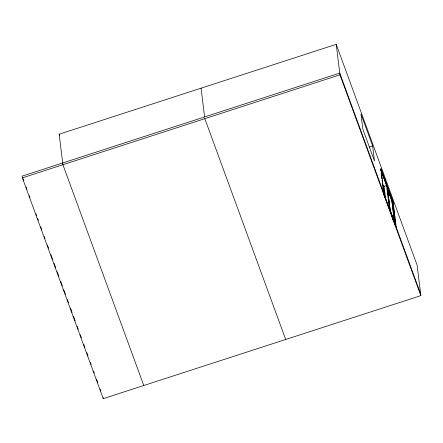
<?xml version="1.0" encoding="UTF-8"?>
<svg xmlns="http://www.w3.org/2000/svg" width="443" height="443" viewBox="0 0 443 443"><rect width="100%" height="100%" fill="white"/><g stroke="black" fill="none" stroke-linecap="round" stroke-linejoin="round"><path stroke-width="0.66" d="M384.812 197.301L383.483 186.448L386.54 185.445L380.698 169.503M143.787 385.51L62.912 164.707L59.163 134.212L336.226 44.339L417.107 265.135L420.85 295.636L103.241 398.661L22.366 177.864L22.15 176.12L339.759 73.095L420.634 293.897M22.366 177.864L339.969 74.834L336.226 44.339M369.429 146.993L372.657 145.946L360.973 114.05L362.828 129.134L374.512 161.03L372.657 145.946M383.134 186.547L384.386 196.072M387.536 189.227L390.194 210.248L394.464 221.904L391.878 200.862L387.536 189.227L390.194 210.248M383.029 174.996L383.5 176.275M384.43 178.822L385.366 181.375M387.237 186.481L392.376 200.518M392.897 202.014L380.775 168.916L381.024 170.976M380.664 169.237L392.648 201.947L395.582 225.869M382.564 183.939L383.483 186.448M382.436 184.653L383.228 186.664M383.832 194.206L395.521 226.107M339.969 74.834L420.85 295.636M392.609 218.659L393.766 221.81M204.821 118.674L285.696 339.476M59.163 134.212L59.611 135.436M23.102 178.717L23.817 180.666M26.192 187.162L26.907 189.111M29.288 195.601L30.002 197.55M35.949 213.786L36.658 215.735M37.611 218.333L38.325 220.282M40.706 226.777L41.897 230.022M44.272 236.518L44.987 238.467M47.368 244.957L48.553 248.207M50.934 254.703L52.601 259.249M54.024 263.142L55.691 267.688M57.119 271.587L58.786 276.133M60.685 281.327L62.352 285.873M63.781 289.772L65.442 294.313M67.347 299.512L68.538 302.757M70.443 307.951L72.104 312.498M73.532 316.396L75.199 320.942M77.099 326.137L78.289 329.382M80.194 334.581L81.385 337.826M83.76 344.322L84.951 347.567M86.856 352.761L88.041 356.011M90.422 362.501L91.136 364.451M93.517 370.946L94.226 372.895M96.607 379.391L97.798 382.636M100.173 389.131L100.888 391.08M396.192 227.165L393.057 201.637L380.925 168.517L384.214 195.374M393.196 204.66L392.648 201.947L395.555 226.379M393.406 206.017L393.622 208.094M393.788 209.467L394.043 211.527M394.32 213.421L394.464 214.966M394.73 216.788L394.968 219.086M395.145 220.154L395.389 222.519M395.56 223.892L395.804 225.542M386.54 185.445L389.458 209.207M384.12 186.232L385.787 199.804M381.196 172.349L381.955 178.529M382.121 179.902L382.348 182.084M382.542 183.336L382.758 185.451M382.968 186.769L383.217 188.834M383.389 190.208L383.638 192.268M381.196 173.573L381.362 174.93M381.617 176.967L381.783 178.324M382.946 187.826L383.112 189.183M201.072 88.179L204.605 116.935M103.103 397.504L103.241 398.661M391.905 201L387.381 188.646L390.023 210.154L394.547 222.508L391.905 201"/></g></svg>
